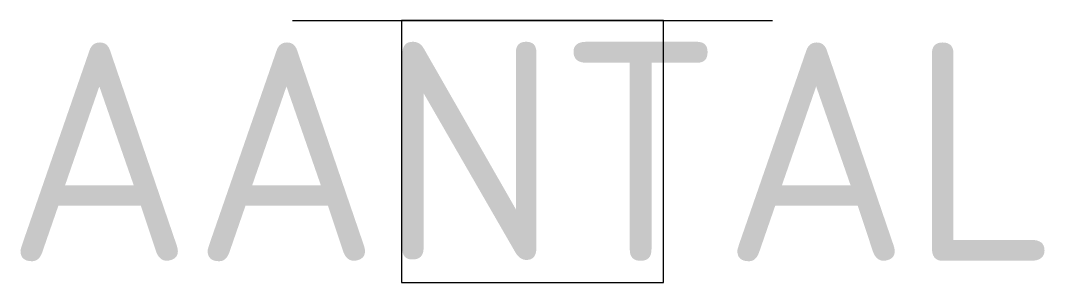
# Model space of a CAD drawing. Extents: x -5.9 to 5.9, y -3 to 0.
import ezdxf
from ezdxf.enums import TextEntityAlignment as Align

# ---------------------------------------------------------------- set-up
doc = ezdxf.new("R2010")
doc.units = 0
doc.styles.add('NLCS-ISO', font='NLCS-ISO.ttf')

msp = doc.modelspace()

# ---------------------------------------------------------------- linework, layer by layer
msp.add_line((-2.75, 0), (2.75, 0))
at = {"flags": 128}
msp.add_lwpolyline([(-1.5, 0), (-1.5, -3), (1.5, -3), (1.5, 0)], close=True, dxfattribs=at)

# ---------------------------------------------------------------- texts
at = {"style": 'NLCS-ISO'}
msp.add_attdef('AANTAL', text='', height=2.5, dxfattribs=at).set_placement((0, -1.5), align=Align.MIDDLE)

doc.saveas('drawing.dxf')
